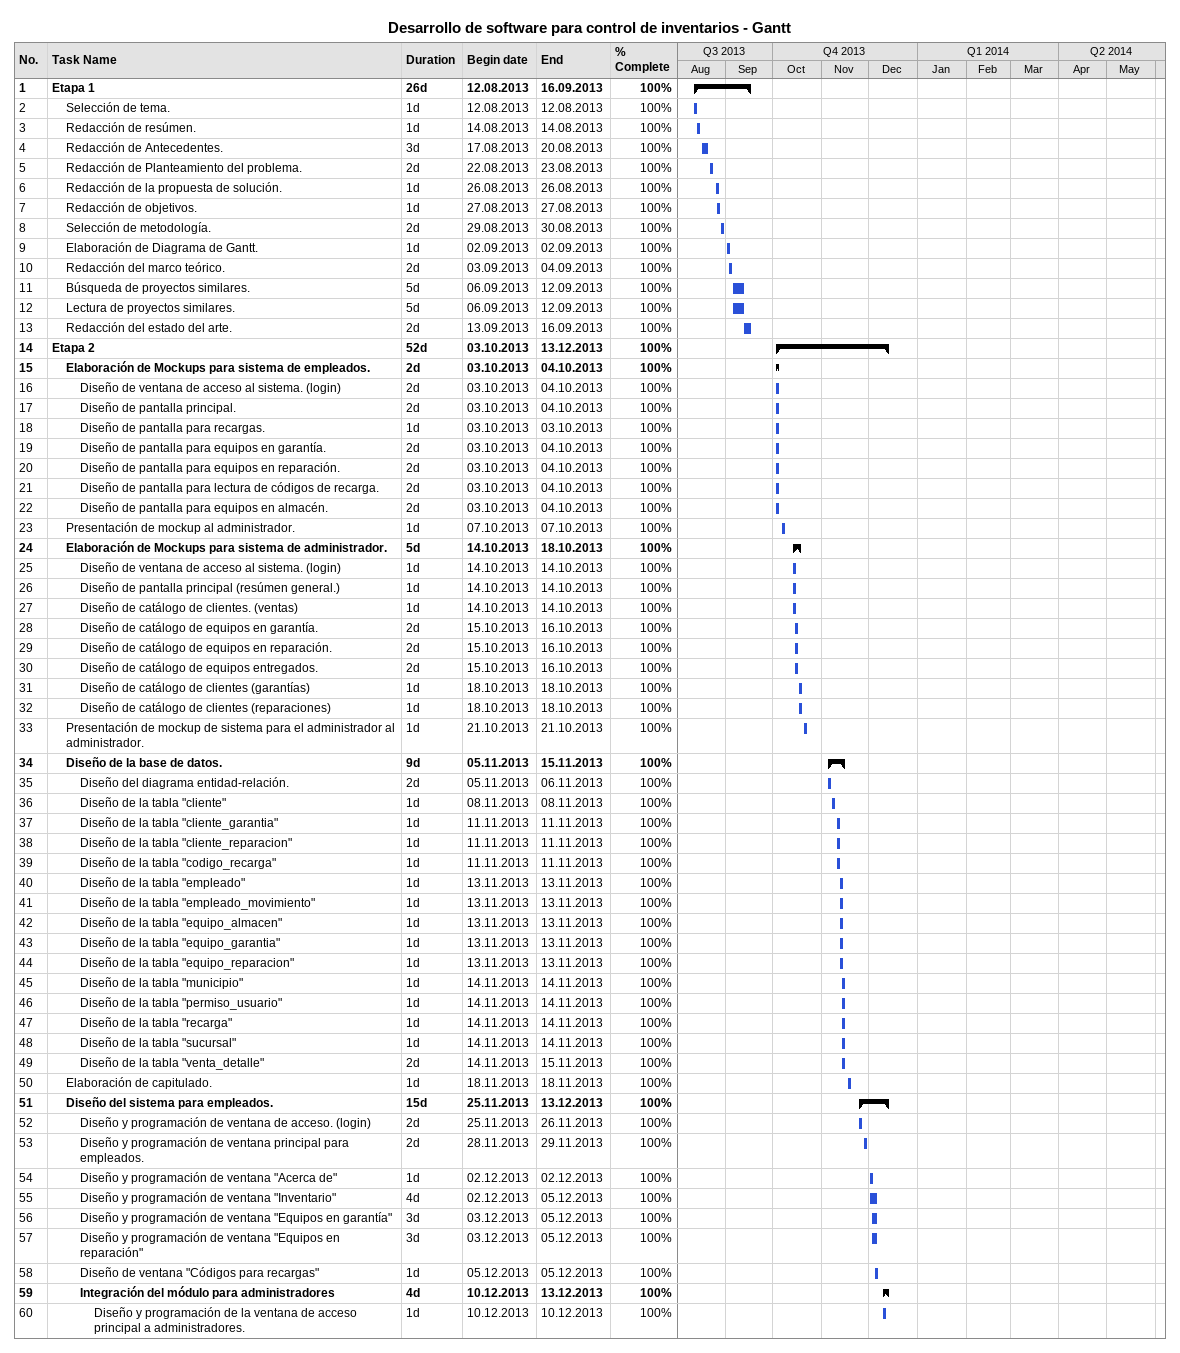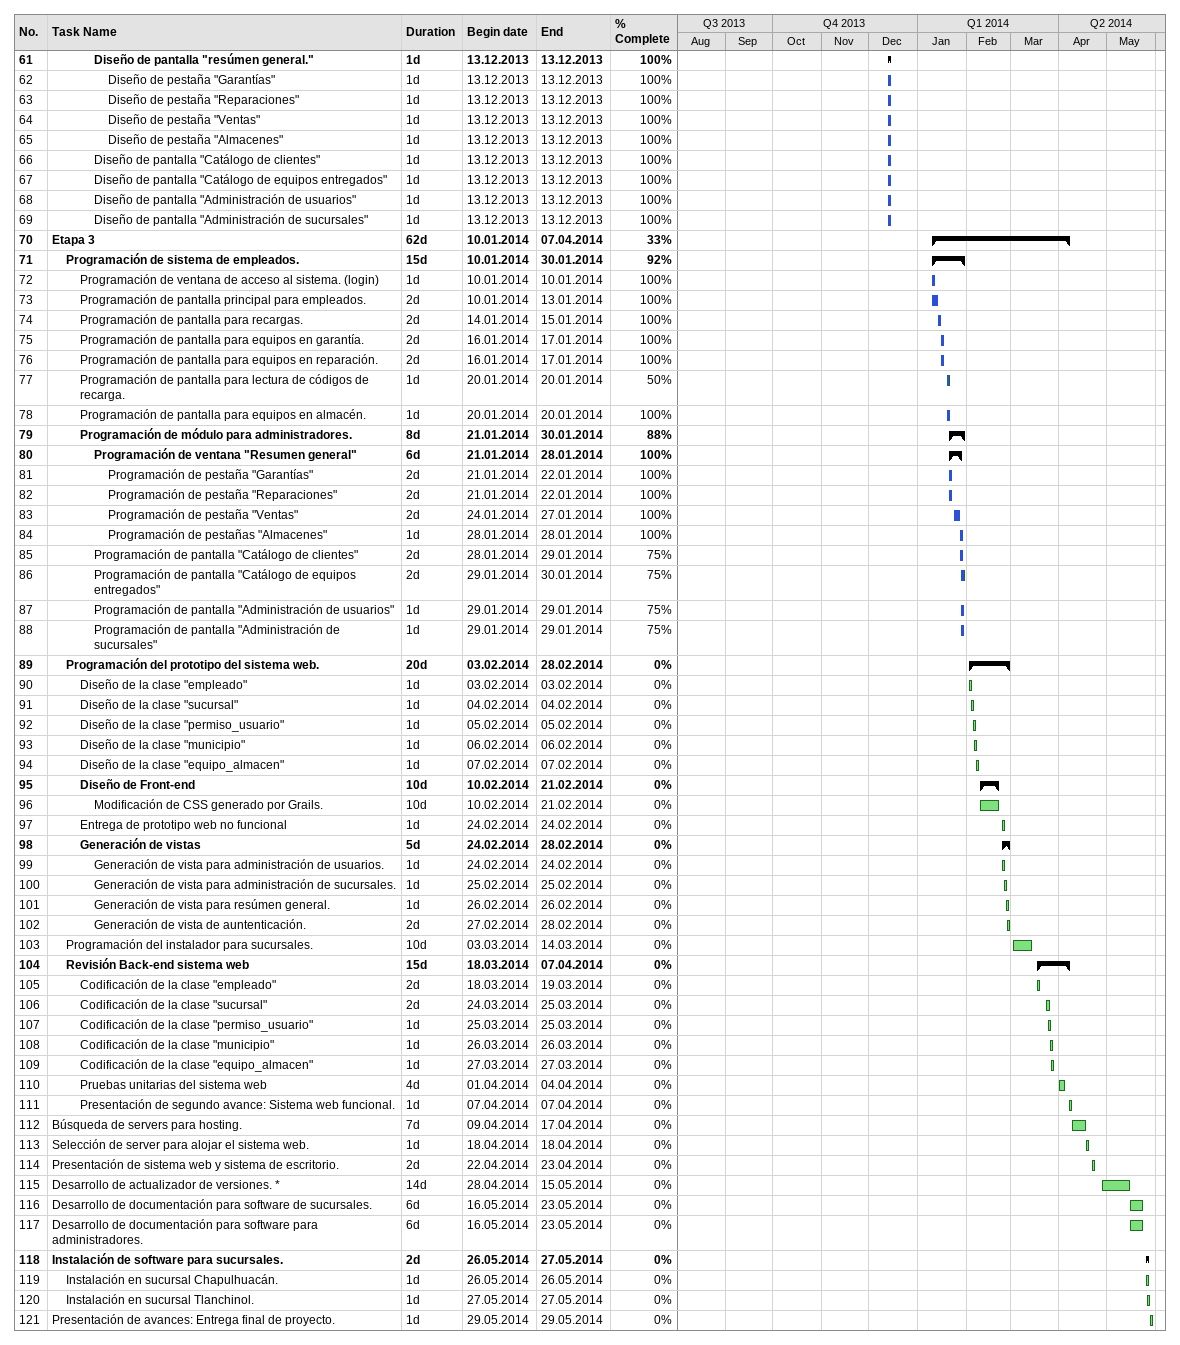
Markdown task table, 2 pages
Desarrollo de software para control de inventarios - Gantt

| ID | Level | Task | Duration | Start | Finish | % complete |
|---|---|---|---|---|---|---|
| 1 | 1 | **Etapa 1** | 26d | 2013-08-12 | 2013-09-16 | 100 |
| 2 | 2 | Selección de tema. | 1d | 2013-08-12 | 2013-08-12 | 100 |
| 3 | 2 | Redacción de resúmen. | 1d | 2013-08-14 | 2013-08-14 | 100 |
| 4 | 2 | Redacción de Antecedentes. | 3d | 2013-08-17 | 2013-08-20 | 100 |
| 5 | 2 | Redacción de Planteamiento del problema. | 2d | 2013-08-22 | 2013-08-23 | 100 |
| 6 | 2 | Redacción de la propuesta de solución. | 1d | 2013-08-26 | 2013-08-26 | 100 |
| 7 | 2 | Redacción de objetivos. | 1d | 2013-08-27 | 2013-08-27 | 100 |
| 8 | 2 | Selección de metodología. | 2d | 2013-08-29 | 2013-08-30 | 100 |
| 9 | 2 | Elaboración de Diagrama de Gantt. | 1d | 2013-09-02 | 2013-09-02 | 100 |
| 10 | 2 | Redacción del marco teórico. | 2d | 2013-09-03 | 2013-09-04 | 100 |
| 11 | 2 | Búsqueda de proyectos similares. | 5d | 2013-09-06 | 2013-09-12 | 100 |
| 12 | 2 | Lectura de proyectos similares. | 5d | 2013-09-06 | 2013-09-12 | 100 |
| 13 | 2 | Redacción del estado del arte. | 2d | 2013-09-13 | 2013-09-16 | 100 |
| 14 | 1 | **Etapa 2** | 52d | 2013-10-03 | 2013-12-13 | 100 |
| 15 | 2 | **Elaboración de Mockups para sistema de empleados.** | 2d | 2013-10-03 | 2013-10-04 | 100 |
| 16 | 3 | Diseño de ventana de acceso al sistema. (login) | 2d | 2013-10-03 | 2013-10-04 | 100 |
| 17 | 3 | Diseño de pantalla principal. | 2d | 2013-10-03 | 2013-10-04 | 100 |
| 18 | 3 | Diseño de pantalla para recargas. | 1d | 2013-10-03 | 2013-10-03 | 100 |
| 19 | 3 | Diseño de pantalla para equipos en garantía. | 2d | 2013-10-03 | 2013-10-04 | 100 |
| 20 | 3 | Diseño de pantalla para equipos en reparación. | 2d | 2013-10-03 | 2013-10-04 | 100 |
| 21 | 3 | Diseño de pantalla para lectura de códigos de recarga. | 2d | 2013-10-03 | 2013-10-04 | 100 |
| 22 | 3 | Diseño de pantalla para equipos en almacén. | 2d | 2013-10-03 | 2013-10-04 | 100 |
| 23 | 2 | Presentación de mockup al administrador. | 1d | 2013-10-07 | 2013-10-07 | 100 |
| 24 | 2 | **Elaboración de Mockups para sistema de administrador.** | 5d | 2013-10-14 | 2013-10-18 | 100 |
| 25 | 3 | Diseño de ventana de acceso al sistema. (login) | 1d | 2013-10-14 | 2013-10-14 | 100 |
| 26 | 3 | Diseño de pantalla principal (resúmen general.) | 1d | 2013-10-14 | 2013-10-14 | 100 |
| 27 | 3 | Diseño de catálogo de clientes. (ventas) | 1d | 2013-10-14 | 2013-10-14 | 100 |
| 28 | 3 | Diseño de catálogo de equipos en garantía. | 2d | 2013-10-15 | 2013-10-16 | 100 |
| 29 | 3 | Diseño de catálogo de equipos en reparación. | 2d | 2013-10-15 | 2013-10-16 | 100 |
| 30 | 3 | Diseño de catálogo de equipos entregados. | 2d | 2013-10-15 | 2013-10-16 | 100 |
| 31 | 3 | Diseño de catálogo de clientes (garantías) | 1d | 2013-10-18 | 2013-10-18 | 100 |
| 32 | 3 | Diseño de catálogo de clientes (reparaciones) | 1d | 2013-10-18 | 2013-10-18 | 100 |
| 33 | 2 | Presentación de mockup de sistema para el administrador al administrador. | 1d | 2013-10-21 | 2013-10-21 | 100 |
| 34 | 2 | **Diseño de la base de datos.** | 9d | 2013-11-05 | 2013-11-15 | 100 |
| 35 | 3 | Diseño del diagrama entidad-relación. | 2d | 2013-11-05 | 2013-11-06 | 100 |
| 36 | 3 | Diseño de la tabla "cliente" | 1d | 2013-11-08 | 2013-11-08 | 100 |
| 37 | 3 | Diseño de la tabla "cliente_garantia" | 1d | 2013-11-11 | 2013-11-11 | 100 |
| 38 | 3 | Diseño de la tabla "cliente_reparacion" | 1d | 2013-11-11 | 2013-11-11 | 100 |
| 39 | 3 | Diseño de la tabla "codigo_recarga" | 1d | 2013-11-11 | 2013-11-11 | 100 |
| 40 | 3 | Diseño de la tabla "empleado" | 1d | 2013-11-13 | 2013-11-13 | 100 |
| 41 | 3 | Diseño de la tabla "empleado_movimiento" | 1d | 2013-11-13 | 2013-11-13 | 100 |
| 42 | 3 | Diseño de la tabla "equipo_almacen" | 1d | 2013-11-13 | 2013-11-13 | 100 |
| 43 | 3 | Diseño de la tabla "equipo_garantia" | 1d | 2013-11-13 | 2013-11-13 | 100 |
| 44 | 3 | Diseño de la tabla "equipo_reparacion" | 1d | 2013-11-13 | 2013-11-13 | 100 |
| 45 | 3 | Diseño de la tabla "municipio" | 1d | 2013-11-14 | 2013-11-14 | 100 |
| 46 | 3 | Diseño de la tabla "permiso_usuario" | 1d | 2013-11-14 | 2013-11-14 | 100 |
| 47 | 3 | Diseño de la tabla "recarga" | 1d | 2013-11-14 | 2013-11-14 | 100 |
| 48 | 3 | Diseño de la tabla "sucursal" | 1d | 2013-11-14 | 2013-11-14 | 100 |
| 49 | 3 | Diseño de la tabla "venta_detalle" | 2d | 2013-11-14 | 2013-11-15 | 100 |
| 50 | 2 | Elaboración de capitulado. | 1d | 2013-11-18 | 2013-11-18 | 100 |
| 51 | 2 | **Diseño del sistema para empleados.** | 15d | 2013-11-25 | 2013-12-13 | 100 |
| 52 | 3 | Diseño y programación de ventana de acceso. (login) | 2d | 2013-11-25 | 2013-11-26 | 100 |
| 53 | 3 | Diseño y programación de ventana principal para empleados. | 2d | 2013-11-28 | 2013-11-29 | 100 |
| 54 | 3 | Diseño y programación de ventana "Acerca de" | 1d | 2013-12-02 | 2013-12-02 | 100 |
| 55 | 3 | Diseño y programación de ventana "Inventario" | 4d | 2013-12-02 | 2013-12-05 | 100 |
| 56 | 3 | Diseño y programación de ventana "Equipos en garantía" | 3d | 2013-12-03 | 2013-12-05 | 100 |
| 57 | 3 | Diseño y programación de ventana "Equipos en reparación" | 3d | 2013-12-03 | 2013-12-05 | 100 |
| 58 | 3 | Diseño de ventana "Códigos para recargas" | 1d | 2013-12-05 | 2013-12-05 | 100 |
| 59 | 3 | **Integración del módulo para administradores** | 4d | 2013-12-10 | 2013-12-13 | 100 |
| 60 | 4 | Diseño y programación de la ventana de acceso principal a administradores. | 1d | 2013-12-10 | 2013-12-10 | 100 |
| 61 | 4 | **Diseño de pantalla "resúmen general."** | 1d | 2013-12-13 | 2013-12-13 | 100 |
| 62 | 5 | Diseño de pestaña "Garantías" | 1d | 2013-12-13 | 2013-12-13 | 100 |
| 63 | 5 | Diseño de pestaña "Reparaciones" | 1d | 2013-12-13 | 2013-12-13 | 100 |
| 64 | 5 | Diseño de pestaña "Ventas" | 1d | 2013-12-13 | 2013-12-13 | 100 |
| 65 | 5 | Diseño de pestaña "Almacenes" | 1d | 2013-12-13 | 2013-12-13 | 100 |
| 66 | 4 | Diseño de pantalla "Catálogo de clientes" | 1d | 2013-12-13 | 2013-12-13 | 100 |
| 67 | 4 | Diseño de pantalla "Catálogo de equipos entregados" | 1d | 2013-12-13 | 2013-12-13 | 100 |
| 68 | 4 | Diseño de pantalla "Administración de usuarios" | 1d | 2013-12-13 | 2013-12-13 | 100 |
| 69 | 4 | Diseño de pantalla "Administración de sucursales" | 1d | 2013-12-13 | 2013-12-13 | 100 |
| 70 | 1 | **Etapa 3** | 62d | 2014-01-10 | 2014-04-07 | 33 |
| 71 | 2 | **Programación de sistema de empleados.** | 15d | 2014-01-10 | 2014-01-30 | 92 |
| 72 | 3 | Programación de ventana de acceso al sistema. (login) | 1d | 2014-01-10 | 2014-01-10 | 100 |
| 73 | 3 | Programación de pantalla principal para empleados. | 2d | 2014-01-10 | 2014-01-13 | 100 |
| 74 | 3 | Programación de pantalla para recargas. | 2d | 2014-01-14 | 2014-01-15 | 100 |
| 75 | 3 | Programación de pantalla para equipos en garantía. | 2d | 2014-01-16 | 2014-01-17 | 100 |
| 76 | 3 | Programación de pantalla para equipos en reparación. | 2d | 2014-01-16 | 2014-01-17 | 100 |
| 77 | 3 | Programación de pantalla para lectura de códigos de recarga. | 1d | 2014-01-20 | 2014-01-20 | 50 |
| 78 | 3 | Programación de pantalla para equipos en almacén. | 1d | 2014-01-20 | 2014-01-20 | 100 |
| 79 | 3 | **Programación de módulo para administradores.** | 8d | 2014-01-21 | 2014-01-30 | 88 |
| 80 | 4 | **Programación de ventana "Resumen general"** | 6d | 2014-01-21 | 2014-01-28 | 100 |
| 81 | 5 | Programación de pestaña "Garantías" | 2d | 2014-01-21 | 2014-01-22 | 100 |
| 82 | 5 | Programación de pestaña "Reparaciones" | 2d | 2014-01-21 | 2014-01-22 | 100 |
| 83 | 5 | Programación de pestaña "Ventas" | 2d | 2014-01-24 | 2014-01-27 | 100 |
| 84 | 5 | Programación de pestañas "Almacenes" | 1d | 2014-01-28 | 2014-01-28 | 100 |
| 85 | 4 | Programación de pantalla "Catálogo de clientes" | 2d | 2014-01-28 | 2014-01-29 | 75 |
| 86 | 4 | Programación de pantalla "Catálogo de equipos entregados" | 2d | 2014-01-29 | 2014-01-30 | 75 |
| 87 | 4 | Programación de pantalla "Administración de usuarios" | 1d | 2014-01-29 | 2014-01-29 | 75 |
| 88 | 4 | Programación de pantalla "Administración de sucursales" | 1d | 2014-01-29 | 2014-01-29 | 75 |
| 89 | 2 | **Programación del prototipo del sistema web.** | 20d | 2014-02-03 | 2014-02-28 | 0 |
| 90 | 3 | Diseño de la clase "empleado" | 1d | 2014-02-03 | 2014-02-03 | 0 |
| 91 | 3 | Diseño de la clase "sucursal" | 1d | 2014-02-04 | 2014-02-04 | 0 |
| 92 | 3 | Diseño de la clase "permiso_usuario" | 1d | 2014-02-05 | 2014-02-05 | 0 |
| 93 | 3 | Diseño de la clase "municipio" | 1d | 2014-02-06 | 2014-02-06 | 0 |
| 94 | 3 | Diseño de la clase "equipo_almacen" | 1d | 2014-02-07 | 2014-02-07 | 0 |
| 95 | 3 | **Diseño de Front-end** | 10d | 2014-02-10 | 2014-02-21 | 0 |
| 96 | 4 | Modificación de CSS generado por Grails. | 10d | 2014-02-10 | 2014-02-21 | 0 |
| 97 | 3 | Entrega de prototipo web no funcional | 1d | 2014-02-24 | 2014-02-24 | 0 |
| 98 | 3 | **Generación de vistas** | 5d | 2014-02-24 | 2014-02-28 | 0 |
| 99 | 4 | Generación de vista para administración de usuarios. | 1d | 2014-02-24 | 2014-02-24 | 0 |
| 100 | 4 | Generación de vista para administración de sucursales. | 1d | 2014-02-25 | 2014-02-25 | 0 |
| 101 | 4 | Generación de vista para resúmen general. | 1d | 2014-02-26 | 2014-02-26 | 0 |
| 102 | 4 | Generación de vista de auntenticación. | 2d | 2014-02-27 | 2014-02-28 | 0 |
| 103 | 2 | Programación del instalador para sucursales. | 10d | 2014-03-03 | 2014-03-14 | 0 |
| 104 | 2 | **Revisión Back-end sistema web** | 15d | 2014-03-18 | 2014-04-07 | 0 |
| 105 | 3 | Codificación de la clase "empleado" | 2d | 2014-03-18 | 2014-03-19 | 0 |
| 106 | 3 | Codificación de la clase "sucursal" | 2d | 2014-03-24 | 2014-03-25 | 0 |
| 107 | 3 | Codificación de la clase "permiso_usuario" | 1d | 2014-03-25 | 2014-03-25 | 0 |
| 108 | 3 | Codificación de la clase "municipio" | 1d | 2014-03-26 | 2014-03-26 | 0 |
| 109 | 3 | Codificación de la clase "equipo_almacen" | 1d | 2014-03-27 | 2014-03-27 | 0 |
| 110 | 3 | Pruebas unitarias del sistema web | 4d | 2014-04-01 | 2014-04-04 | 0 |
| 111 | 3 | Presentación de segundo avance: Sistema web funcional. | 1d | 2014-04-07 | 2014-04-07 | 0 |
| 112 | 1 | Búsqueda de servers para hosting. | 7d | 2014-04-09 | 2014-04-17 | 0 |
| 113 | 1 | Selección de server para alojar el sistema web. | 1d | 2014-04-18 | 2014-04-18 | 0 |
| 114 | 1 | Presentación de sistema web y sistema de escritorio. | 2d | 2014-04-22 | 2014-04-23 | 0 |
| 115 | 1 | Desarrollo de actualizador de versiones. * | 14d | 2014-04-28 | 2014-05-15 | 0 |
| 116 | 1 | Desarrollo de documentación para software de sucursales. | 6d | 2014-05-16 | 2014-05-23 | 0 |
| 117 | 1 | Desarrollo de documentación para software para administradores. | 6d | 2014-05-16 | 2014-05-23 | 0 |
| 118 | 1 | **Instalación de software para sucursales.** | 2d | 2014-05-26 | 2014-05-27 | 0 |
| 119 | 2 | Instalación en sucursal Chapulhuacán. | 1d | 2014-05-26 | 2014-05-26 | 0 |
| 120 | 2 | Instalación en sucursal Tlanchinol. | 1d | 2014-05-27 | 2014-05-27 | 0 |
| 121 | 1 | Presentación de avances: Entrega final de proyecto. | 1d | 2014-05-29 | 2014-05-29 | 0 |
